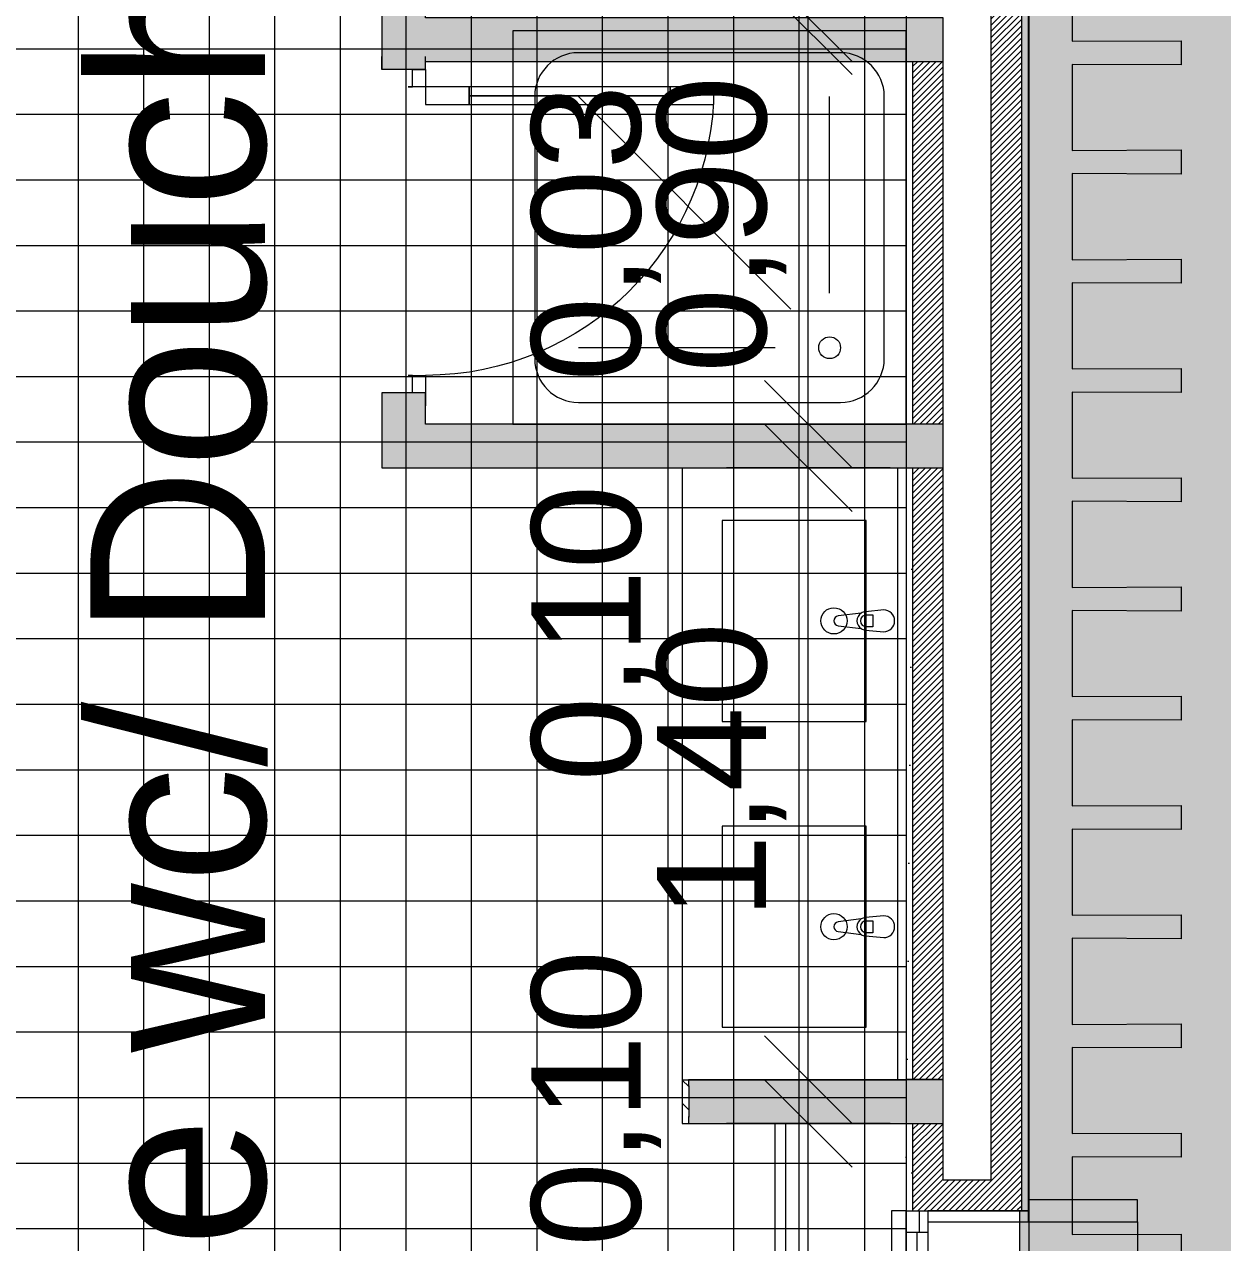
# Model space of a CAD drawing. Header units: millimetres. Extents: x 141848 to 1648660, y -821378 to -151356.
# Drawn here: x 411776 to 414519, y -251582 to -248794 of the extents above; entities that cross this region are included whole.
import ezdxf

# ---------------------------------------------------------------- set-up
doc = ezdxf.new("R2010")
doc.units = ezdxf.units.MM
doc.header["$MEASUREMENT"] = 0
doc.linetypes.add('Traits', pattern=[282.222223, 141.111112, -141.111112])
doc.linetypes.add('Wipeout_Contour', pattern=[1000, 0, -1000])
for name, color, linetype in [('Cotations - 1_100', 7, 'Continuous'), ('Fenêtres ARCHICAD', 7, 'Continuous'), ('Hachure', 7, 'Continuous'), ('Intérieur - Mobilier', 7, 'Continuous'), ('Nouveau_0', 7, 'Continuous'), ('Portes ARCHICAD', 7, 'Continuous'), ('Sols_ Dalles', 7, 'Continuous'), ('Structure - Murs extérieurs', 7, 'Continuous')]:
    doc.layers.add(name, color=color, linetype=linetype)
doc.styles.add('STYLE_GENERE_1', font='')
doc.styles.add('STYLE_GENERE_2', font='')
doc.styles.get('STYLE_GENERE_1').set_extended_font_data('Agency FB')
doc.styles.get('STYLE_GENERE_2').set_extended_font_data('Arial')
doc.dimstyles.new('STYLE_GENERE__2', dxfattribs={"dimtxt": 250, "dimasz": 190, "dimexe": 1.25, "dimexo": 0.625, "dimgap": 0, "dimtad": 1, "dimlfac": 0.001, "dimtxsty": 'STYLE_GENERE_2', "dimblk": 'ARROWHEAD_6', "dimblk1": 'ARROWHEAD_6', "dimblk2": 'ARROWHEAD_6', "dimcen": 2.5, "dimse1": 1, "dimse2": 1, "dimclrd": 7, "dimclre": 7, "dimclrt": 7, "dimazin": 3, "dimtfac": 1, "dimtmove": 0, "dimatfit": 3})
pattern_1 = [(45, (0, 175), (-55.684659, 55.684659), [0, -52.5, 0, -78.75]), (110, (175, 175), (74.000794, 26.934086), [0, -38.5, 0, -66.5])]
pattern_2 = [(45, (0, 0), (-7.07106781, 7.07106781), [])]

# ---------------------------------------------------------------- blocks, each defined once
blk = doc.blocks.new('Douche rectangulaire 25')
at = {"layer": 'Intérieur - Mobilier', "color": 7, "linetype": 'Continuous', "lineweight": 5}
for p, q in [((750, 850), (150, 850)), ((50, 750), (50, 150)), ((175, 300), (175, 750)), ((263.4, 263.4), (750, 750)), ((850, 150), (850, 750)), ((300, 175), (750, 175)), ((150, 50), (750, 50))]:
    blk.add_line(p, q, dxfattribs=at)
at = {"layer": 'Intérieur - Mobilier', "color": 7, "linetype": 'Continuous', "lineweight": 5, "flags": 128}
blk.add_lwpolyline([(900, 0), (900, 900), (0, 900), (0, 0)], close=True, dxfattribs=at)
at = {"layer": 'Intérieur - Mobilier', "color": 7, "linetype": 'Continuous', "lineweight": 5}
blk.add_circle((175, 175), 25, dxfattribs=at)
for centre, start, end in [((150, 750), 90, 180), ((750, 750), 0, 90), ((150, 150), 180, 270), ((750, 150), 270, 0)]:
    blk.add_arc(centre, 100, start, end, dxfattribs=at)
blk = doc.blocks.new('Dalle_30_2', base_point=(380203, -171995.6))
at = {"layer": 'Sols_ Dalles', "linetype": 'Continuous', "lineweight": 0, "true_color": 0x2e271c}
blk.add_hatch(color=250, dxfattribs=at).paths.add_polyline_path([(380203, -171995.6), (380203, -230015.6), (380203, -260810.6), (415474.6, -260810.6), (415474.6, -260795.6), (415474.6, -258650), (415474.6, -258010.6), (415474.6, -222495.6), (405655.1, -222495.6), (405655.1, -218295.6), (415454.1, -218295.6), (415454.1, -204495.6), (412055.1, -204495.6), (412055.1, -201780.6), (412055.1, -189810.6), (436505.1, -189810.6), (436505.1, -253395.6), (436505.1, -253415.6), (437905.1, -253415.6), (437905.1, -253395.6), (437905.1, -188410.6), (410655.1, -188410.6), (410655.1, -200380.6), (410655.1, -205895.6), (414054.1, -205895.6), (414054.1, -216895.6), (404255.1, -216895.6), (404255.1, -223895.6), (414054.1, -223895.6), (414054.1, -258650), (414054.1, -259410.6), (382689.7, -259410.6), (381560.2, -259410.6), (381560.2, -231415.6), (381560.2, -173395.6), (462925.6, -173395.6), (462925.6, -253415.6), (464325.6, -253415.6), (464325.6, -171995.6)])
at = {"layer": 'Sols_ Dalles', "color": 250, "linetype": 'Continuous', "lineweight": 5, "true_color": 0x1f1f1f, "flags": 128}
blk.add_lwpolyline([(414054.1, -223895.6), (414054.1, -258650), (414054.1, -259410.6), (382689.7, -259410.6), (381560.2, -259410.6), (381560.2, -231415.6)], dxfattribs=at)
blk = doc.blocks.new('Fenêtre 25_3')
at = {"layer": 'Fenêtres ARCHICAD', "color": 7, "linetype": 'Continuous', "lineweight": 5}
for p, q in [((-715.3, 480), (-765.3, 480)), ((-765.3, 480), (-765.3, 230)), ((-715.3, 480), (715.3, 480)), ((-715.3, 230), (-715.3, 480)), ((765.3, 480), (715.3, 480)), ((715.3, 480), (715.3, 230)), ((765.3, 230), (765.3, 480)), ((-765.3, 230), (-715.3, 230)), ((-765.3, 230), (-740.3, 230)), ((-765.3, 230), (-740.3, 230)), ((-715.3, 230), (-740.3, 230)), ((-740.3, 230), (-740.3, 0)), ((-740.3, 215), (-740.3, 230)), ((-740.3, 215), (-740.3, 230)), ((-715.3, 0), (-715.3, 230)), ((740.3, 230), (715.3, 230)), ((715.3, 230), (715.3, 0)), ((715.3, 230), (765.3, 230)), ((740.3, 0), (740.3, 230)), ((740.3, 215), (740.3, 230)), ((740.3, 215), (740.3, 230)), ((740.3, 230), (765.3, 230)), ((740.3, 230), (765.3, 230)), ((-740.3, 145), (-740.3, 215)), ((-740.3, 145), (-740.3, 215)), ((-740.3, 145), (-740.3, 215)), ((-740.3, 145), (-740.3, 215)), ((740.3, 145), (740.3, 215)), ((740.3, 145), (740.3, 215)), ((740.3, 145), (740.3, 215)), ((740.3, 145), (740.3, 215)), ((-740.3, 35), (-740.3, 145)), ((-740.3, 35), (-740.3, 145)), ((-740.3, 35), (-740.3, 145)), ((-740.3, 35), (-740.3, 145)), ((740.3, 35), (740.3, 145)), ((740.3, 35), (740.3, 145)), ((740.3, 35), (740.3, 145)), ((740.3, 35), (740.3, 145)), ((-740.3, 0), (-740.3, 35)), ((-740.3, 0), (-740.3, 35)), ((740.3, 0), (740.3, 35)), ((740.3, 0), (740.3, 35)), ((-740.3, 0), (-715.3, 0)), ((-740.3, -35), (-740.3, 0)), ((-740.3, -35), (-740.3, 0)), ((715.3, 0), (740.3, 0)), ((740.3, -35), (740.3, 0)), ((740.3, -35), (740.3, 0)), ((-740.3, -20), (740.3, -20)), ((-740.3, -50), (-740.3, -35)), ((-740.3, -50), (-740.3, -35)), ((-740.3, -50), (-740.3, -83.3)), ((740.3, -50), (740.3, -35)), ((740.3, -50), (740.3, -35)), ((740.3, -83.3), (740.3, -50)), ((-740.3, -83.3), (740.3, -83.3))]:
    blk.add_line(p, q, dxfattribs=at)
at = {"layer": 'Fenêtres ARCHICAD', "color": 7, "linetype": 'Traits', "lineweight": 5}
blk.add_line((-740.3, -50), (740.3, -50), dxfattribs=at)
at = {"color": 254, "linetype": 'Wipeout_Contour', "lineweight": 0, "ltscale": 2765.001289}
blk.add_wipeout([(-690.3, 0), (-690.3, -50), (690.3, -50), (690.3, 0)], dxfattribs=at).dxf.layer = 'Fenêtres ARCHICAD'
at = {"layer": 'Fenêtres ARCHICAD', "color": 7, "linetype": 'Continuous', "lineweight": 5}
for p, q in [((-740.3, 0), (-690.3, 0)), ((-690.3, 0), (-690.3, -50)), ((-690.3, 0), (690.3, 0)), ((690.3, -50), (690.3, 0)), ((690.3, 0), (740.3, 0)), ((-690.3, -25), (690.3, -25)), ((-690.3, -50), (-740.3, -50)), ((690.3, -50), (-690.3, -50)), ((740.3, -50), (690.3, -50))]:
    blk.add_line(p, q, dxfattribs=at)
blk = doc.blocks.new('Mur_186_2', base_point=(414074.6, -231415.6))
at = {"color": 254, "linetype": 'Wipeout_Contour', "lineweight": 0, "ltscale": 1932375.851281778}
blk.add_wipeout([(414074.6, -246177.6), (414059.6, -246177.6), (414059.6, -251509.2), (414074.6, -251509.2)], dxfattribs=at)
at = {"color": 254, "linetype": 'Wipeout_Contour', "lineweight": 0, "ltscale": 1932376.212341075}
blk.add_wipeout([(413794.6, -248879.2), (413794.6, -249709.2), (413809.6, -249709.2), (413809.6, -248879.2)], dxfattribs=at)
at = {"color": 254, "linetype": 'Wipeout_Contour', "lineweight": 0, "ltscale": 1934889.588886785}
blk.add_wipeout([(413794.6, -249809.2), (413794.6, -251209.2), (413809.6, -251209.2), (413809.6, -249809.2)], dxfattribs=at)
at = {"color": 254, "linetype": 'Wipeout_Contour', "lineweight": 0, "ltscale": 1936754.946039224}
blk.add_wipeout([(413794.6, -251309.2), (413794.6, -251509.2), (413809.6, -251509.2), (413809.6, -251309.2)], dxfattribs=at)
at = {"linetype": 'Continuous', "lineweight": 5, "true_color": 0x5f5f5f}
h = blk.add_hatch(dxfattribs=at)
h.set_pattern_fill('Enduit_0002', color=251, style=0, pattern_type=2)
h.set_pattern_definition(pattern_1)
h.paths.add_polyline_path([(414074.6, -246177.6), (414059.6, -246177.6), (414059.6, -251509.2), (414074.6, -251509.2)])
h = blk.add_hatch(dxfattribs=at)
h.set_pattern_fill('Enduit_0002', color=251, style=0, pattern_type=2)
h.set_pattern_definition(pattern_1)
h.paths.add_polyline_path([(413794.6, -248879.2), (413794.6, -249709.2), (413809.6, -249709.2), (413809.6, -248879.2)])
h = blk.add_hatch(dxfattribs=at)
h.set_pattern_fill('Enduit_0002', color=251, style=0, pattern_type=2)
h.set_pattern_definition(pattern_1)
h.paths.add_polyline_path([(413794.6, -249809.2), (413794.6, -251209.2), (413809.6, -251209.2), (413809.6, -249809.2)])
h = blk.add_hatch(dxfattribs=at)
h.set_pattern_fill('Enduit_0002', color=251, style=0, pattern_type=2)
h.set_pattern_definition(pattern_1)
h.paths.add_polyline_path([(413794.6, -251309.2), (413794.6, -251509.2), (413809.6, -251509.2), (413809.6, -251309.2)])
at = {"color": 7, "linetype": 'Continuous', "lineweight": 5}
blk.add_line((414074.6, -251484.2), (414074.6, -251509.2), dxfattribs=at)
at = {"color": 7, "linetype": 'Continuous', "lineweight": 5, "flags": 128}
for points in [[(414074.6, -251509.2), (414074.6, -246177.6)], [(413794.6, -248879.2), (413794.6, -249709.2)], [(413794.6, -249809.2), (413794.6, -251209.2)], [(413794.6, -251309.2), (413794.6, -251509.2)]]:
    blk.add_lwpolyline(points, dxfattribs=at)
at = {"color": 254, "linetype": 'Wipeout_Contour', "lineweight": 0, "ltscale": 1932229.583719173}
blk.add_wipeout([(413989.6, -246247.6), (413989.6, -251439.2), (414059.6, -251509.2), (414059.6, -246177.6)], dxfattribs=at)
at = {"linetype": 'Continuous', "lineweight": 5, "true_color": 0x5f5f5f}
h = blk.add_hatch(dxfattribs=at)
h.set_pattern_fill('Briques_terre_cuite__int_94', color=251, style=0, pattern_type=2)
h.set_pattern_definition(pattern_2)
h.paths.add_polyline_path([(413989.6, -246247.6), (413989.6, -251439.2), (414059.6, -251509.2), (414059.6, -246177.6)])
at = {"color": 254, "linetype": 'Wipeout_Contour', "lineweight": 0, "ltscale": 1931920.478791881}
blk.add_wipeout([(413879.6, -246247.6), (413879.6, -251439.2), (413989.6, -251439.2), (413989.6, -246247.6)], dxfattribs=at)
at = {"color": 254, "linetype": 'Wipeout_Contour', "lineweight": 0, "ltscale": 1932521.831961672}
blk.add_wipeout([(413809.6, -248879.2), (413809.6, -249709.2), (413879.6, -249709.2), (413879.6, -248879.2)], dxfattribs=at)
at = {"color": 254, "linetype": 'Wipeout_Contour', "lineweight": 0, "ltscale": 1935035.019427486}
blk.add_wipeout([(413809.6, -249809.2), (413809.6, -251209.2), (413879.6, -251209.2), (413879.6, -249809.2)], dxfattribs=at)
at = {"color": 254, "linetype": 'Wipeout_Contour', "lineweight": 0, "ltscale": 1936900.236459618}
blk.add_wipeout([(413879.6, -251309.2), (413809.6, -251309.2), (413809.6, -251509.2), (413879.6, -251509.2)], dxfattribs=at)
at = {"linetype": 'Continuous', "lineweight": 5, "true_color": 0x5f5f5f}
h = blk.add_hatch(dxfattribs=at)
h.set_pattern_fill('Briques_terre_cuite__int_94', color=251, style=0, pattern_type=2)
h.set_pattern_definition(pattern_2)
h.paths.add_polyline_path([(413809.6, -248879.2), (413809.6, -249709.2), (413879.6, -249709.2), (413879.6, -248879.2)])
h = blk.add_hatch(dxfattribs=at)
h.set_pattern_fill('Briques_terre_cuite__int_94', color=251, style=0, pattern_type=2)
h.set_pattern_definition(pattern_2)
h.paths.add_polyline_path([(413809.6, -249809.2), (413809.6, -251209.2), (413879.6, -251209.2), (413879.6, -249809.2)])
h = blk.add_hatch(dxfattribs=at)
h.set_pattern_fill('Briques_terre_cuite__int_94', color=251, style=0, pattern_type=2)
h.set_pattern_definition(pattern_2)
h.paths.add_polyline_path([(413879.6, -251309.2), (413809.6, -251309.2), (413809.6, -251509.2), (413879.6, -251509.2)])
at = {"color": 7, "linetype": 'Continuous', "lineweight": 5}
for p, q in [((413879.6, -248879.2), (413879.6, -248779.2)), ((413794.6, -248879.2), (413809.6, -248879.2)), ((413809.6, -248879.2), (413809.6, -249709.2)), ((413809.6, -248879.2), (413879.6, -248879.2)), ((413879.6, -249709.2), (413879.6, -248879.2)), ((413809.6, -249709.2), (413794.6, -249709.2)), ((413879.6, -249709.2), (413809.6, -249709.2)), ((413879.6, -249809.2), (413879.6, -249709.2)), ((413794.6, -249809.2), (413809.6, -249809.2)), ((413809.6, -249809.2), (413809.6, -251209.2)), ((413809.6, -249809.2), (413879.6, -249809.2)), ((413879.6, -251209.2), (413879.6, -249809.2)), ((413809.6, -251209.2), (413794.6, -251209.2)), ((413879.6, -251209.2), (413809.6, -251209.2)), ((413879.6, -251309.2), (413879.6, -251209.2)), ((413794.6, -251309.2), (413809.6, -251309.2)), ((413809.6, -251309.2), (413809.6, -251509.2)), ((413809.6, -251309.2), (413879.6, -251309.2)), ((413794.6, -251509.2), (413809.6, -251509.2)), ((413809.6, -251509.2), (413844.6, -251509.2))]:
    blk.add_line(p, q, dxfattribs=at)
at = {"color": 254, "linetype": 'Wipeout_Contour', "lineweight": 0, "ltscale": 1937403.03791082}
blk.add_wipeout([(413989.6, -251439.2), (413879.6, -251439.2), (413879.6, -251509.2), (414059.6, -251509.2)], dxfattribs=at)
at = {"linetype": 'Continuous', "lineweight": 5, "true_color": 0x5f5f5f}
h = blk.add_hatch(dxfattribs=at)
h.set_pattern_fill('Briques_terre_cuite__int_94', color=251, style=0, pattern_type=2)
h.set_pattern_definition(pattern_2)
h.paths.add_polyline_path([(413989.6, -251439.2), (413879.6, -251439.2), (413879.6, -251509.2), (414059.6, -251509.2)])
at = {"color": 7, "linetype": 'Continuous', "lineweight": 5}
for p, q in [((414059.6, -251509.2), (414059.6, -246177.6)), ((413989.6, -251439.2), (413989.6, -246247.6)), ((413879.6, -251439.2), (413879.6, -251309.2)), ((413989.6, -251439.2), (413879.6, -251439.2)), ((413844.6, -251509.2), (413879.6, -251509.2)), ((413879.6, -251509.2), (413989.6, -251509.2)), ((413879.6, -251509.2), (413989.6, -251509.2)), ((413989.6, -251509.2), (414059.6, -251509.2)), ((413989.6, -251509.2), (414059.6, -251509.2)), ((414059.6, -251509.2), (414074.6, -251509.2))]:
    blk.add_line(p, q, dxfattribs=at)
at = {"layer": 'Fenêtres ARCHICAD', "color": 7, "linetype": 'Continuous', "lineweight": 5, "zscale": 1000, "rotation": 269.9999999999999}
blk.add_blockref('Fenêtre 25_3', (413844.6, -252249.5), dxfattribs=at)
blk = doc.blocks.new('Mur_281_2', base_point=(412694.6, -248779.2))
at = {"layer": 'Structure - Murs extérieurs', "linetype": 'Continuous', "lineweight": 5}
for points in [[(412694.6, -248879.2), (413794.6, -248879.2), (413794.6, -248779.2), (412694.6, -248779.2)], [(413794.6, -248779.2), (413794.6, -248879.2), (413809.6, -248879.2), (413809.6, -248779.2)], [(413809.6, -248779.2), (413809.6, -248879.2), (413879.6, -248879.2), (413879.6, -248779.2)]]:
    blk.add_hatch(color=2, dxfattribs=at).paths.add_polyline_path(points)
at = {"layer": 'Structure - Murs extérieurs', "color": 7, "linetype": 'Continuous', "lineweight": 5}
for p, q in [((413809.6, -248779.2), (413794.6, -248779.2)), ((413879.6, -248779.2), (413809.6, -248779.2)), ((413879.6, -248879.2), (413879.6, -248779.2)), ((413794.6, -248879.2), (413809.6, -248879.2)), ((413809.6, -248879.2), (413879.6, -248879.2))]:
    blk.add_line(p, q, dxfattribs=at)
at = {"layer": 'Structure - Murs extérieurs', "color": 7, "linetype": 'Continuous', "lineweight": 5, "flags": 128}
for points in [[(413794.6, -248779.2), (412694.6, -248779.2)], [(412694.6, -248879.2), (413794.6, -248879.2)]]:
    blk.add_lwpolyline(points, dxfattribs=at)
blk = doc.blocks.new('Porte 25_10')
at = {"layer": 'Portes ARCHICAD', "color": 251, "linetype": 'Continuous', "lineweight": 5, "true_color": 0x5f5f5f}
for p, q in [((290, 560), (290, 660)), ((290, 660), (330, 660)), ((330, 660), (330, 560)), ((330, 560), (290, 560)), ((310, 560), (310, 100)), ((290, 0), (290, 100)), ((290, 100), (330, 100)), ((330, 100), (330, 0)), ((-370, 0), (-400, 0)), ((-370, 0), (-400, 0)), ((-330, 0), (-370, 0)), ((-370, 0), (-370, -30)), ((-370, 0), (-370, -30)), ((-370, 0), (-370, -30)), ((-330, -40), (-330, 0)), ((330, 0), (290, 0)), ((370, 0), (330, 0)), ((330, 0), (330, -40)), ((370, -30), (370, 0)), ((370, 0), (370, -30)), ((370, 0), (370, -30)), ((370, 0), (400, 0)), ((370, 0), (400, 0)), ((-370, -30), (-330, -30)), ((-370, -30), (-370, -100)), ((-370, -30), (-370, -100)), ((-330, -30), (-330, -40)), ((330, -40), (330, -30)), ((330, -30), (370, -30)), ((370, -30), (370, -100)), ((370, -30), (370, -100)), ((-370, -100), (-400, -100)), ((-370, -100), (-400, -100)), ((370, -100), (400, -100)), ((370, -100), (400, -100))]:
    blk.add_line(p, q, dxfattribs=at)
at = {"layer": 'Portes ARCHICAD', "color": 251, "linetype": 'Continuous', "lineweight": 5, "true_color": 0x5f5f5f, "flags": 128}
for points in [[(310, 560), (310, 100), (290, 100), (290, 560)], [(330, 560), (330, 100), (310, 100), (310, 560)]]:
    blk.add_lwpolyline(points, close=True, dxfattribs=at)
at = {"layer": 'Portes ARCHICAD', "color": 251, "linetype": 'Continuous', "lineweight": 5, "true_color": 0x5f5f5f}
blk.add_arc((330, 0), 660, 90, 180, dxfattribs=at)
blk = doc.blocks.new('Mur_282_2', base_point=(412694.6, -249709.2))
at = {"layer": 'Structure - Murs extérieurs', "linetype": 'Continuous', "lineweight": 5}
for points in [[(412694.6, -246949.2), (412594.6, -246949.2), (412594.6, -247009), (412694.6, -247009)], [(412594.6, -247979.2), (412694.6, -247979.2), (412694.6, -247749), (412594.6, -247749)], [(412694.6, -248719.2), (412594.6, -248719.2), (412594.6, -248897.4), (412694.6, -248897.4)], [(412594.6, -249709.2), (412694.6, -249709.2), (412694.6, -249637.4), (412594.6, -249637.4)], [(412694.6, -249709.2), (412594.6, -249809.2), (412694.6, -249809.2)], [(412694.6, -249709.2), (412594.6, -249709.2), (412594.6, -249809.2)]]:
    blk.add_hatch(color=2, dxfattribs=at).paths.add_polyline_path(points)
at = {"layer": 'Structure - Murs extérieurs', "color": 7, "linetype": 'Continuous', "lineweight": 5}
for p, q in [((412594.6, -247009), (412594.6, -246979)), ((412694.6, -247009), (412694.6, -246979)), ((412664.6, -247009), (412594.6, -247009)), ((412694.6, -247009), (412664.6, -247009)), ((412594.6, -247749), (412594.6, -247779)), ((412664.6, -247749), (412594.6, -247749)), ((412694.6, -247749), (412664.6, -247749)), ((412694.6, -247749), (412694.6, -247779)), ((412594.6, -247979.2), (412594.6, -247949.2)), ((412694.6, -247979.2), (412694.6, -247949.2)), ((412664.6, -247979.2), (412594.6, -247979.2)), ((412694.6, -247979.2), (412664.6, -247979.2)), ((412594.6, -248719.2), (412594.6, -248749.2)), ((412664.6, -248719.2), (412594.6, -248719.2)), ((412694.6, -248719.2), (412664.6, -248719.2)), ((412694.6, -248719.2), (412694.6, -248749.2)), ((412594.6, -248897.4), (412594.6, -248867.4)), ((412694.6, -248897.4), (412694.6, -248867.4)), ((412664.6, -248897.4), (412594.6, -248897.4)), ((412694.6, -248897.4), (412664.6, -248897.4)), ((412594.6, -249637.4), (412594.6, -249667.4)), ((412664.6, -249637.4), (412594.6, -249637.4)), ((412694.6, -249637.4), (412664.6, -249637.4)), ((412694.6, -249637.4), (412694.6, -249667.4))]:
    blk.add_line(p, q, dxfattribs=at)
at = {"layer": 'Structure - Murs extérieurs', "color": 7, "linetype": 'Continuous', "lineweight": 5, "flags": 128}
for points in [[(412594.6, -246949.2), (412594.6, -247009)], [(412694.6, -247009), (412694.6, -246949.2)], [(412594.6, -247749), (412594.6, -247979.2)], [(412694.6, -247849.2), (412694.6, -247749)], [(412694.6, -247979.2), (412694.6, -247949.2)], [(412594.6, -248719.2), (412594.6, -248897.4)], [(412694.6, -248779.2), (412694.6, -248719.2)], [(412694.6, -248897.4), (412694.6, -248879.2)], [(412594.6, -249637.4), (412594.6, -249809.2)], [(412694.6, -249709.2), (412694.6, -249637.4)], [(412594.6, -249809.2), (412694.6, -249809.2)]]:
    blk.add_lwpolyline(points, dxfattribs=at)
at = {"layer": 'Portes ARCHICAD', "color": 251, "linetype": 'Continuous', "lineweight": 5, "true_color": 0x5f5f5f, "xscale": -1, "zscale": 1000, "rotation": 270}
for p in [(412694.6, -247379), (412694.6, -248349.2), (412694.6, -249267.4)]:
    blk.add_blockref('Porte 25_10', p, dxfattribs=at)
blk = doc.blocks.new('Mur_285_2', base_point=(412694.6, -249709.2))
at = {"layer": 'Structure - Murs extérieurs', "linetype": 'Continuous', "lineweight": 5}
for points in [[(412694.6, -249809.2), (413794.6, -249809.2), (413794.6, -249709.2), (412694.6, -249709.2)], [(413794.6, -249709.2), (413794.6, -249809.2), (413809.6, -249809.2), (413809.6, -249709.2)], [(413809.6, -249709.2), (413809.6, -249809.2), (413879.6, -249809.2), (413879.6, -249709.2)]]:
    blk.add_hatch(color=2, dxfattribs=at).paths.add_polyline_path(points)
at = {"layer": 'Structure - Murs extérieurs', "color": 7, "linetype": 'Continuous', "lineweight": 5}
for p, q in [((413809.6, -249709.2), (413794.6, -249709.2)), ((413879.6, -249709.2), (413809.6, -249709.2)), ((413879.6, -249809.2), (413879.6, -249709.2)), ((413794.6, -249809.2), (413809.6, -249809.2)), ((413809.6, -249809.2), (413879.6, -249809.2))]:
    blk.add_line(p, q, dxfattribs=at)
at = {"layer": 'Structure - Murs extérieurs', "color": 7, "linetype": 'Continuous', "lineweight": 5, "flags": 128}
for points in [[(413794.6, -249709.2), (412694.6, -249709.2)], [(412694.6, -249809.2), (413794.6, -249809.2)]]:
    blk.add_lwpolyline(points, dxfattribs=at)
blk = doc.blocks.new('Tête de mur enveloppée 25')
at = {"layer": 'Structure - Murs extérieurs', "linetype": 'Continuous', "lineweight": 5}
h = blk.add_hatch(dxfattribs=at)
h.set_pattern_fill('Bois_massif_0002', color=2, style=0, pattern_type=2)
h.set_pattern_definition([(45, (0, 0), (-26.517, 26.517), [])])
h.paths.add_polyline_path([(0, -15), (100, -15), (100, 0), (0, 0)])
at = {"layer": 'Structure - Murs extérieurs', "color": 7, "linetype": 'Continuous', "lineweight": 5}
for p, q in [((100, 0), (0, 0)), ((0, 0), (0, -15)), ((100, 0), (100, -15)), ((0, -15), (15, -15)), ((85, -15), (15, -15)), ((85, -15), (100, -15))]:
    blk.add_line(p, q, dxfattribs=at)
for p in [(0, -15), (15, -15), (85, -15), (100, -15)]:
    blk.add_point(p, dxfattribs=at)
blk = doc.blocks.new('Mur_286_2', base_point=(413282.1, -251209.2))
at = {"layer": 'Structure - Murs extérieurs', "linetype": 'Continuous', "lineweight": 5}
for points in [[(413794.6, -251209.2), (413297.1, -251209.2), (413297.1, -251309.2), (413794.6, -251309.2)], [(413794.6, -251209.2), (413794.6, -251309.2), (413809.6, -251309.2), (413809.6, -251209.2)], [(413809.6, -251209.2), (413809.6, -251309.2), (413879.6, -251309.2), (413879.6, -251209.2)]]:
    blk.add_hatch(color=2, dxfattribs=at).paths.add_polyline_path(points)
at = {"layer": 'Structure - Murs extérieurs', "color": 7, "linetype": 'Continuous', "lineweight": 5}
for p, q in [((413809.6, -251209.2), (413794.6, -251209.2)), ((413879.6, -251209.2), (413809.6, -251209.2)), ((413879.6, -251309.2), (413879.6, -251209.2)), ((413794.6, -251309.2), (413809.6, -251309.2)), ((413809.6, -251309.2), (413879.6, -251309.2))]:
    blk.add_line(p, q, dxfattribs=at)
at = {"layer": 'Structure - Murs extérieurs', "color": 7, "linetype": 'Continuous', "lineweight": 5, "flags": 128}
for points in [[(413794.6, -251209.2), (413297.1, -251209.2)], [(413297.1, -251309.2), (413794.6, -251309.2)]]:
    blk.add_lwpolyline(points, dxfattribs=at)
at = {"layer": 'Structure - Murs extérieurs', "color": 7, "linetype": 'Continuous', "lineweight": 5, "zscale": 1000, "rotation": 90}
blk.add_blockref('Tête de mur enveloppée 25', (413282.1, -251309.2), dxfattribs=at)
blk = doc.blocks.new('Plan multi vasques 25')
at = {"layer": 'Intérieur - Mobilier', "color": 8, "linetype": 'Continuous', "lineweight": 5}
for p, q in [((-700, 0), (700, 0)), ((-700, -512.5), (-700, 0)), ((700, -512.5), (700, 0)), ((-700, -20), (700, -20)), ((-363.6, -91), (-363.6, -76.1)), ((-363.6, -76.1), (-336.4, -76.1)), ((-336.4, -76.1), (-336.4, -91)), ((336.4, -91), (336.4, -76.1)), ((336.4, -76.1), (363.6, -76.1)), ((363.6, -76.1), (363.6, -91)), ((-120, -91.2), (-580, -91.2)), ((-580, -91.2), (-580, -421.2)), ((-120, -421.2), (-120, -91.2)), ((580, -91.2), (120, -91.2)), ((120, -91.2), (120, -421.2)), ((580, -421.2), (580, -91.2)), ((-580, -421.2), (-120, -421.2)), ((120, -421.2), (580, -421.2)), ((-700, -512.5), (700, -512.5))]:
    blk.add_line(p, q, dxfattribs=at)
at = {"layer": 'Intérieur - Mobilier', "color": 8, "linetype": 'Continuous', "lineweight": 5, "flags": 128}
for points in [[(-375, -51.2), (-371, -93.2, 0.12102), (-367.7, -102.7), (-361.1, -155.6, 0.882566), (-338.9, -155.6), (-332.3, -102.7, 0.12102), (-329, -93.2), (-325, -51.2, 1)], [(325, -51.2), (329, -93.2, 0.12102), (332.3, -102.7), (338.9, -155.6, 0.882566), (361.1, -155.6), (367.7, -102.7, 0.12102), (371, -93.2), (375, -51.2, 1)]]:
    blk.add_lwpolyline(points, format="xyb", close=True, dxfattribs=at)
at = {"layer": 'Intérieur - Mobilier', "color": 8, "linetype": 'Continuous', "lineweight": 5}
for centre in [(-350, -165.1), (350, -165.1)]:
    blk.add_circle(centre, 30, dxfattribs=at)
for centre, radius, start, end in [((-350, -91.3), 21.1, 212.771, 327.229), ((-350, -91), 13.6, 180, 0), ((350, -91.3), 21.1, 212.771, 327.229), ((350, -91), 13.6, 180, 0)]:
    blk.add_arc(centre, radius, start, end, dxfattribs=at)
blk = doc.blocks.new('Casiers 25')
at = {"color": 251, "linetype": 'Continuous', "lineweight": 5, "true_color": 0x5f5f5f}
for p, q in [((0, 25), (1680.7, 25)), ((0, 0), (0, 25)), ((420.2, 0), (420.2, 25)), ((840.3, 0), (840.3, 25)), ((1260.5, 0), (1260.5, 25))]:
    blk.add_line(p, q, dxfattribs=at)
at = {"color": 251, "linetype": 'Continuous', "lineweight": 5, "true_color": 0x5f5f5f, "flags": 128}
blk.add_lwpolyline([(0, 0), (1680.7, 0), (1680.7, 300), (0, 300)], close=True, dxfattribs=at)
blk = doc.blocks.new('Tôle profilée 25_55')
at = {"color": 7, "linetype": 'Continuous', "lineweight": 5}
for p, q in [((0, 5334.5), (0, 5176.5)), ((-250, 5177.5), (-250, 5150)), ((0, 5176.5), (-250, 5177.5)), ((-250, 5150), (-250, 5122.5)), ((-250, 5122.5), (0, 5123.5)), ((0, 5123.5), (0, 4926.5)), ((-250, 4927.5), (-250, 4900)), ((0, 4926.5), (-250, 4927.5)), ((-250, 4900), (-250, 4872.5)), ((-250, 4872.5), (0, 4873.5)), ((0, 4873.5), (0, 4676.5)), ((-250, 4677.5), (-250, 4650)), ((0, 4676.5), (-250, 4677.5)), ((-250, 4650), (-250, 4622.5)), ((-250, 4622.5), (0, 4623.5)), ((0, 4623.5), (0, 4426.5)), ((-250, 4427.5), (-250, 4400)), ((0, 4426.5), (-250, 4427.5)), ((-250, 4400), (-250, 4372.5)), ((-250, 4372.5), (0, 4373.5)), ((0, 4373.5), (0, 4176.5)), ((-250, 4177.5), (-250, 4150)), ((0, 4176.5), (-250, 4177.5)), ((-250, 4150), (-250, 4122.5)), ((-250, 4122.5), (0, 4123.5)), ((0, 4123.5), (0, 3926.5)), ((-250, 3927.5), (-250, 3900)), ((0, 3926.5), (-250, 3927.5)), ((-250, 3900), (-250, 3872.5)), ((-250, 3872.5), (0, 3873.5)), ((0, 3873.5), (0, 3676.5)), ((-250, 3677.5), (-250, 3650)), ((0, 3676.5), (-250, 3677.5)), ((-250, 3650), (-250, 3622.5)), ((-250, 3622.5), (0, 3623.5)), ((0, 3623.5), (0, 3426.5)), ((-250, 3427.5), (-250, 3400)), ((0, 3426.5), (-250, 3427.5)), ((-250, 3400), (-250, 3372.5)), ((-250, 3372.5), (0, 3373.5)), ((0, 3373.5), (0, 3176.5)), ((-250, 3177.5), (-250, 3150)), ((0, 3176.5), (-250, 3177.5)), ((-250, 3150), (-250, 3122.5)), ((-250, 3122.5), (0, 3123.5)), ((0, 3123.5), (0, 2926.5)), ((-250, 2927.5), (-250, 2900)), ((0, 2926.5), (-250, 2927.5)), ((-250, 2900), (-250, 2872.5)), ((-250, 2872.5), (0, 2873.5)), ((0, 2873.5), (0, 2676.5)), ((-250, 2677.5), (-250, 2650)), ((0, 2676.5), (-250, 2677.5)), ((-250, 2650), (-250, 2622.5)), ((-250, 2622.5), (0, 2623.5)), ((0, 2623.5), (0, 2426.5)), ((-250, 2427.5), (-250, 2400)), ((0, 2426.5), (-250, 2427.5)), ((-250, 2400), (-250, 2372.5)), ((-250, 2372.5), (0, 2373.5)), ((0, 2373.5), (0, 2176.5)), ((-250, 2177.5), (-250, 2150)), ((0, 2176.5), (-250, 2177.5)), ((-250, 2150), (-250, 2122.5)), ((-250, 2122.5), (0, 2123.5)), ((0, 2123.5), (0, 1926.5)), ((-250, 1927.5), (-250, 1900)), ((0, 1926.5), (-250, 1927.5)), ((-250, 1900), (-250, 1872.5)), ((-250, 1872.5), (0, 1873.5)), ((0, 1873.5), (0, 1676.5)), ((-250, 1677.5), (-250, 1650)), ((0, 1676.5), (-250, 1677.5)), ((-250, 1650), (-250, 1622.5)), ((-250, 1622.5), (0, 1623.5)), ((0, 1623.5), (0, 1426.5)), ((-250, 1427.5), (-250, 1400)), ((0, 1426.5), (-250, 1427.5)), ((-250, 1400), (-250, 1372.5)), ((-250, 1372.5), (0, 1373.5)), ((0, 1373.5), (0, 1176.5)), ((-250, 1177.5), (-250, 1150)), ((0, 1176.5), (-250, 1177.5)), ((-250, 1150), (-250, 1122.5)), ((-250, 1122.5), (0, 1123.5)), ((0, 1123.5), (0, 926.5)), ((-250, 927.5), (-250, 900)), ((0, 926.5), (-250, 927.5)), ((-250, 900), (-250, 872.5)), ((-250, 872.5), (0, 873.5)), ((0, 873.5), (0, 676.5)), ((-250, 677.5), (-250, 650)), ((0, 676.5), (-250, 677.5)), ((-250, 650), (-250, 622.5)), ((-250, 622.5), (0, 623.5)), ((0, 623.5), (0, 426.5)), ((-250, 427.5), (-250, 400)), ((0, 426.5), (-250, 427.5)), ((-250, 400), (-250, 372.5)), ((-250, 372.5), (0, 373.5)), ((0, 373.5), (0, 176.5)), ((-250, 177.5), (-250, 150)), ((0, 176.5), (-250, 177.5)), ((-250, 150), (-250, 122.5)), ((-250, 122.5), (0, 123.5)), ((0, 123.5), (0, 0))]:
    blk.add_line(p, q, dxfattribs=at)
blk = doc.blocks.new('Tôle profilée 25_56')
at = {"color": 7, "linetype": 'Continuous', "lineweight": 5}
for p, q in [((0, 1480.7), (0, 1426.5)), ((-250, 1427.5), (-250, 1400)), ((0, 1426.5), (-250, 1427.5)), ((-250, 1400), (-250, 1372.5)), ((-250, 1372.5), (0, 1373.5)), ((0, 1373.5), (0, 1176.5)), ((-250, 1177.5), (-250, 1150)), ((0, 1176.5), (-250, 1177.5)), ((-250, 1150), (-250, 1122.5)), ((-250, 1122.5), (0, 1123.5)), ((0, 1123.5), (0, 926.5)), ((-250, 927.5), (-250, 900)), ((0, 926.5), (-250, 927.5)), ((-250, 900), (-250, 872.5)), ((-250, 872.5), (0, 873.5)), ((0, 873.5), (0, 676.5)), ((-250, 677.5), (-250, 650)), ((0, 676.5), (-250, 677.5)), ((-250, 650), (-250, 622.5)), ((-250, 622.5), (0, 623.5)), ((0, 623.5), (0, 426.5)), ((-250, 427.5), (-250, 400)), ((0, 426.5), (-250, 427.5)), ((-250, 400), (-250, 372.5)), ((-250, 372.5), (0, 373.5)), ((0, 373.5), (0, 176.5)), ((-250, 177.5), (-250, 150)), ((0, 176.5), (-250, 177.5)), ((-250, 150), (-250, 122.5)), ((-250, 122.5), (0, 123.5)), ((0, 123.5), (0, 0))]:
    blk.add_line(p, q, dxfattribs=at)
blk = doc.blocks.new('*D1060')
at = {"layer": 'Cotations - 1_100', "color": 7, "linetype": 'Continuous', "lineweight": 5}
for p, q in [((410580.5, -250739.2), (410580.5, -250589.2)), ((410680.5, -250839.2), (410480.5, -250639.2)), ((410768, -250739.2), (410393, -250739.2)), ((410580.5, -252989.9), (410580.5, -250739.2)), ((410480.5, -252889.9), (410680.5, -253089.9)), ((410768, -252989.9), (410393, -252989.9))]:
    blk.add_line(p, q, dxfattribs=at)
at = {"layer": 'Cotations - 1_100', "color": 7, "lineweight": 5, "char_height": 250, "attachment_point": 7, "rotation": 90, "style": 'STYLE_GENERE_2'}
for s, insert in [('\\A1;{\\pql;\\fArial|b0|i0|c0|p38;2,25}', (410530.5, -251864.5)), ('\\A1;{\\pql;\\fArial|b0|i0|c0|p38;0,10}', (410530.5, -252889.9))]:
    blk.add_mtext(s, dxfattribs=dict(at, insert=insert))
blk = doc.blocks.new('ARROWHEAD_6')
at = {"color": 0, "linetype": 'Continuous', "lineweight": 0}
for p, q in [((-0.5, -0.5), (0.5, 0.5)), ((0, 0), (-1, 0))]:
    blk.add_line(p, q, dxfattribs=at)
blk = doc.blocks.new('*D1117')
at = {"layer": 'Cotations - 1_100', "color": 7, "linetype": 'Continuous', "lineweight": 5}
for p, q in [((413670.8, -251409.2), (413470.8, -251209.2)), ((413758.3, -251309.2), (413383.3, -251309.2)), ((413570.8, -252989.9), (413570.8, -251309.2)), ((413470.8, -252889.9), (413670.8, -253089.9)), ((413758.3, -252989.9), (413383.3, -252989.9))]:
    blk.add_line(p, q, dxfattribs=at)
at = {"layer": 'Cotations - 1_100', "color": 7, "lineweight": 5, "char_height": 250, "attachment_point": 7, "rotation": 90, "style": 'STYLE_GENERE_2'}
for s, insert in [('\\A1;{\\pql;\\fArial|b0|i0|c0|p38;0,10}', (413233.3, -251591.8)), ('\\A1;{\\pql;\\fArial|b0|i0|c0|p38;1,68}', (413520.8, -252482.1))]:
    blk.add_mtext(s, dxfattribs=dict(at, insert=insert))
blk = doc.blocks.new('*D1118')
at = {"layer": 'Cotations - 1_100', "color": 7, "linetype": 'Continuous', "lineweight": 5}
for p, q in [((413470.8, -251109.2), (413670.8, -251309.2)), ((413758.3, -251209.2), (413383.3, -251209.2)), ((413670.8, -251409.2), (413470.8, -251209.2)), ((413570.8, -251309.2), (413570.8, -251209.2)), ((413758.3, -251309.2), (413383.3, -251309.2))]:
    blk.add_line(p, q, dxfattribs=at)
blk = doc.blocks.new('*D1119')
at = {"layer": 'Cotations - 1_100', "color": 7, "linetype": 'Continuous', "lineweight": 5}
for p, q in [((413670.8, -249909.2), (413470.8, -249709.2)), ((413758.3, -249809.2), (413383.3, -249809.2)), ((413570.8, -251209.2), (413570.8, -249809.2)), ((413470.8, -251109.2), (413670.8, -251309.2)), ((413758.3, -251209.2), (413383.3, -251209.2))]:
    blk.add_line(p, q, dxfattribs=at)
at = {"layer": 'Cotations - 1_100', "color": 7, "lineweight": 5, "char_height": 250, "attachment_point": 7, "rotation": 90, "style": 'STYLE_GENERE_2'}
for s, insert in [('\\A1;{\\pql;\\fArial|b0|i0|c0|p38;0,10}', (413233.3, -250527)), ('\\A1;{\\pql;\\fArial|b0|i0|c0|p38;1,40}', (413520.8, -250841.8))]:
    blk.add_mtext(s, dxfattribs=dict(at, insert=insert))
blk = doc.blocks.new('*D1120')
at = {"layer": 'Cotations - 1_100', "color": 7, "linetype": 'Continuous', "lineweight": 5}
for p, q in [((413470.8, -249609.2), (413670.8, -249809.2)), ((413758.3, -249709.2), (413383.3, -249709.2)), ((413670.8, -249909.2), (413470.8, -249709.2)), ((413570.8, -249809.2), (413570.8, -249709.2)), ((413758.3, -249809.2), (413383.3, -249809.2))]:
    blk.add_line(p, q, dxfattribs=at)
blk = doc.blocks.new('*D1121')
at = {"layer": 'Cotations - 1_100', "color": 7, "linetype": 'Continuous', "lineweight": 5}
for p, q in [((413470.8, -248679.2), (413670.8, -248879.2)), ((413670.8, -248909.2), (413470.8, -248709.2)), ((413758.3, -248809.2), (413383.3, -248809.2)), ((413570.8, -249709.2), (413570.8, -248809.2)), ((413470.8, -249609.2), (413670.8, -249809.2)), ((413758.3, -249709.2), (413383.3, -249709.2))]:
    blk.add_line(p, q, dxfattribs=at)
at = {"layer": 'Cotations - 1_100', "color": 7, "lineweight": 5, "char_height": 250, "attachment_point": 7, "rotation": 90, "style": 'STYLE_GENERE_2'}
for s, insert in [('\\A1;{\\pql;\\fArial|b0|i0|c0|p38;0,90}', (413520.8, -249591.8)), ('\\A1;{\\pql;\\fArial|b0|i0|c0|p38;0,03}', (413233.3, -249611.9))]:
    blk.add_mtext(s, dxfattribs=dict(at, insert=insert))
blk = doc.blocks.new('*D1122')
at = {"layer": 'Cotations - 1_100', "color": 7, "linetype": 'Continuous', "lineweight": 5}
for p, q in [((413470.8, -248679.2), (413670.8, -248879.2)), ((413670.8, -248909.2), (413470.8, -248709.2)), ((413758.3, -248779.2), (413383.3, -248779.2)), ((413570.8, -248809.2), (413570.8, -248779.2)), ((413758.3, -248809.2), (413383.3, -248809.2))]:
    blk.add_line(p, q, dxfattribs=at)
blk = doc.blocks.new('*D1123')
at = {"layer": 'Cotations - 1_100', "color": 7, "linetype": 'Continuous', "lineweight": 5}
for p, q in [((413670.8, -248049.2), (413470.8, -247849.2)), ((413758.3, -247949.2), (413383.3, -247949.2)), ((413570.8, -248779.2), (413570.8, -247949.2)), ((413470.8, -248679.2), (413670.8, -248879.2)), ((413670.8, -248909.2), (413470.8, -248709.2)), ((413758.3, -248779.2), (413383.3, -248779.2))]:
    blk.add_line(p, q, dxfattribs=at)
at = {"layer": 'Cotations - 1_100', "color": 7, "lineweight": 5, "insert": (413233.3, -248696.8), "char_height": 250, "attachment_point": 7, "rotation": 90, "style": 'STYLE_GENERE_2'}
blk.add_mtext('\\A1;{\\pql;\\fArial|b0|i0|c0|p38;0,83}', dxfattribs=at)

msp = doc.modelspace()

# ---------------------------------------------------------------- hatches: boundary and pattern name
at = {"linetype": 'Continuous', "lineweight": 5}
h = msp.add_hatch(dxfattribs=at)
h.set_pattern_fill('Carrelage_15x15_0002', color=255, style=0, pattern_type=2)
h.set_pattern_definition([(0, (0, 0), (0, 150), []), (90, (0, 0), (-150, 0), [])])
h.paths.add_polyline_path([(410168.102, -252989.879), (410168.102, -246949.187), (413794.561, -246949.187), (413794.561, -252989.879)])

# ---------------------------------------------------------------- linework, layer by layer
at = {"color": 7, "linetype": 'Continuous', "lineweight": 5, "flags": 128}
msp.add_lwpolyline([(410168.102, -252989.879), (410168.102, -246949.187), (413794.561, -246949.187), (413794.561, -252989.879)], close=True, dxfattribs=at)

# ---------------------------------------------------------------- block references
at = {"layer": 'Intérieur - Mobilier', "color": 7, "linetype": 'Continuous', "lineweight": 5, "zscale": 1000, "rotation": 90}
msp.add_blockref('Douche rectangulaire 25', (413794.561, -249709.187), dxfattribs=at)
at = {"layer": 'Sols_ Dalles', "color": 250, "linetype": 'Continuous', "lineweight": 5, "true_color": 0x1f1f1f}
msp.add_blockref('Dalle_30_2', (380202.952, -171995.57), dxfattribs=at)

# ---------------------------------------------------------------- texts
at = {"layer": 'Hachure', "color": 250, "linetype": 'Continuous', "lineweight": 5, "true_color": 0x3f3f3f, "insert": (412130.279, -249809.187), "char_height": 400, "attachment_point": 5, "rotation": 90, "style": 'STYLE_GENERE_1'}
msp.add_mtext('\\A1;{\\pqc;\\fAgency FB|b0|i0|c0|p34;Vestiaire wc/ Douche  Femme}', dxfattribs=at)

# ---------------------------------------------------------------- dimensions: what is measured, and where the dimension line sits
at = {"layer": 'Cotations - 1_100', "color": 7, "linetype": 'Continuous', "lineweight": 5}
dim = msp.add_linear_dim(base=(410580.522, -250739.187), p1=(411981.332, -252989.879), p2=(410580.522, -250739.187), angle=90, dimstyle='STYLE_GENERE__2', dxfattribs=at)
dim.commit()
dim.dimension.update_dxf_attribs({"geometry": '*D1060', "text_midpoint": (410405.522, -251539.827), "dimtype": 160, "text_rotation": 90})

# ---------------------------------------------------------------- next in the draw order: block references
at = {"color": 7, "lineweight": 5}
msp.add_blockref('Mur_186_2', (414074.561, -231415.57), dxfattribs=at)

# ---------------------------------------------------------------- next in the draw order: linework, layer by layer
at = {"layer": 'Nouveau_0', "color": 7, "linetype": 'Continuous', "lineweight": 5}
msp.add_lwpolyline([(414075.553, -231395.57), (414075.553, -259395.57), (381575.553, -259395.57), (381575.553, -231395.57)], close=True, dxfattribs=at)

# ---------------------------------------------------------------- next in the draw order: block references
at = {"color": 7, "linetype": 'Continuous', "lineweight": 5, "xscale": -1, "zscale": 1000}
for name, p in [('Tôle profilée 25_55', (414174.561, -251509.187)), ('Tôle profilée 25_56', (414174.561, -252989.879))]:
    msp.add_blockref(name, p, dxfattribs=at)
at = {"color": 251, "linetype": 'Continuous', "lineweight": 5, "true_color": 0x5f5f5f, "xscale": -1, "zscale": 1000, "rotation": 270}
msp.add_blockref('Casiers 25', (413494.561, -252989.879), dxfattribs=at)
at = {"layer": 'Intérieur - Mobilier', "color": 7, "linetype": 'Continuous', "lineweight": 5, "zscale": 1000, "rotation": 270}
msp.add_blockref('Plan multi vasques 25', (413794.561, -250509.187), dxfattribs=at)
at = {"layer": 'Structure - Murs extérieurs', "color": 7, "lineweight": 5}
for name, p in [('Mur_282_2', (412694.561, -249709.187)), ('Mur_281_2', (412694.561, -248779.187)), ('Mur_285_2', (412694.561, -249709.187)), ('Mur_286_2', (413282.092, -251209.187))]:
    msp.add_blockref(name, p, dxfattribs=at)

# ---------------------------------------------------------------- next in the draw order: dimensions: what is measured, and where the dimension line sits
at = {"layer": 'Cotations - 1_100', "color": 7, "linetype": 'Continuous', "lineweight": 5}
for base, p1, p2, picture, middle in [((413570.769, -247949.187), (413794.561, -248779.187), (413794.561, -247949.187), '*D1123', (413108.269, -248372.054)), ((413570.769, -248809.187), (413244.561, -249709.187), (413344.561, -248809.187), '*D1121', (413395.769, -249267.054)), ((413570.769, -248779.187), (413344.561, -248809.187), (413794.561, -248779.187), '*D1122', (413108.269, -249287.199)), ((413570.769, -249709.187), (413194.561, -249809.187), (413244.561, -249709.187), '*D1120', (413108.269, -250202.344)), ((413570.769, -249809.187), (413538.326, -251209.187), (413194.561, -249809.187), '*D1119', (413395.769, -250517.054)), ((413570.769, -251309.187), (411981.332, -252989.879), (413494.561, -251309.187), '*D1117', (413395.769, -252157.4)), ((413570.769, -251209.187), (413494.561, -251309.187), (413538.326, -251209.187), '*D1118', (413108.269, -251267.054))]:
    dim = msp.add_linear_dim(base=base, p1=p1, p2=p2, angle=90, dimstyle='STYLE_GENERE__2', dxfattribs=at)
    dim.commit()
    dim.dimension.update_dxf_attribs({"geometry": picture, "text_midpoint": middle, "dimtype": 160, "text_rotation": 90})

doc.saveas('drawing.dxf')
